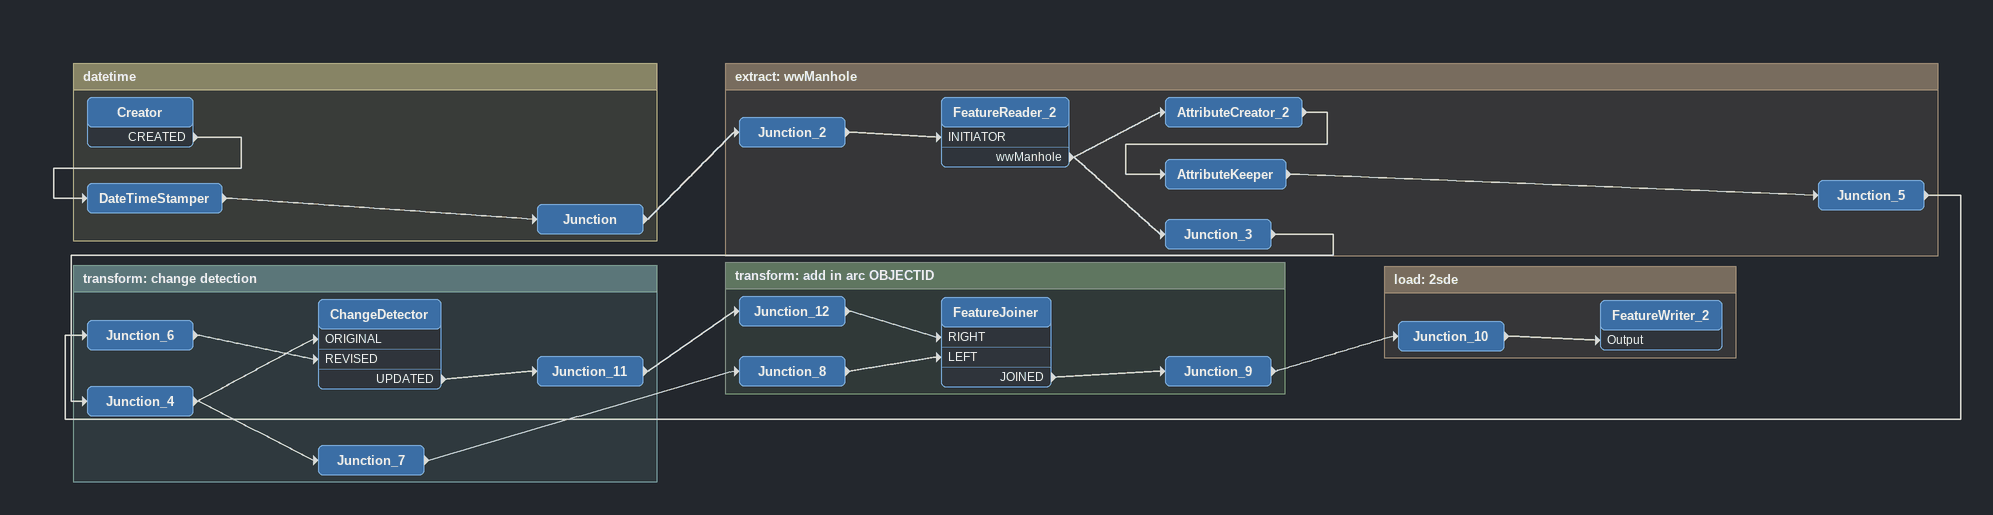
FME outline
Bookmark: datetime
Creator
    CREATED -> DateTimeStamper
DateTimeStamper
    -> Junction
Junction
    -> Junction_2

Bookmark: extract: wwManhole
Junction_2
    -> FeatureReader_2 [INITIATOR]
FeatureReader_2
    wwManhole -> AttributeCreator_2
    wwManhole -> Junction_3
AttributeCreator_2
    -> AttributeKeeper
AttributeKeeper
    -> Junction_5
Junction_5
    -> Junction_6
Junction_3
    -> Junction_4

Bookmark: transform: change detection
Junction_6
    -> ChangeDetector [REVISED]
Junction_4
    -> ChangeDetector [ORIGINAL]
    -> Junction_7
ChangeDetector
    UPDATED -> Junction_11
Junction_11
    -> Junction_12
Junction_7
    -> Junction_8

Bookmark: transform: add in arc OBJECTID
Junction_12
    -> FeatureJoiner [RIGHT]
Junction_8
    -> FeatureJoiner [LEFT]
FeatureJoiner
    JOINED -> Junction_9
Junction_9
    -> Junction_10

Bookmark: load: 2sde
Junction_10
    -> FeatureWriter_2 [Output]
FeatureWriter_2
